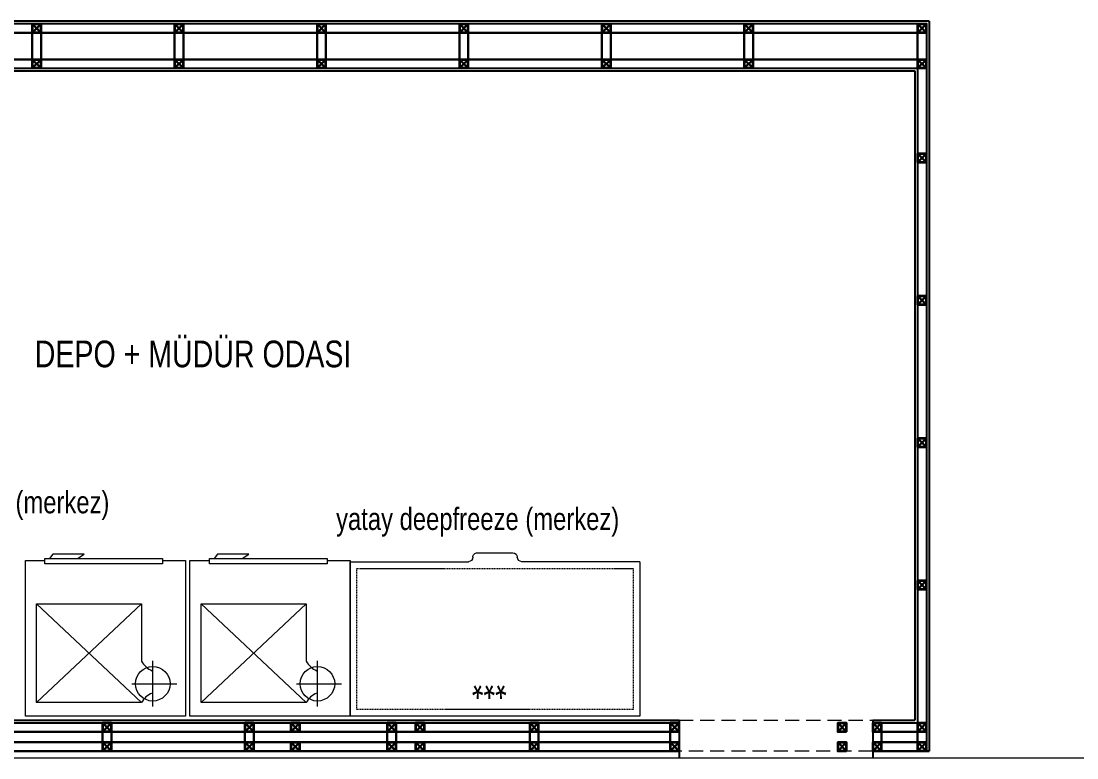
# Model space of a CAD drawing. Header units: millimetres. Extents: x -8661 to -6074, y -6678 to -5257.
# Drawn here: x -7645.1 to -7170.6, y -6677.5 to -6346.4 of the extents above; entities that cross this region are included whole.
import ezdxf

# ---------------------------------------------------------------- set-up
doc = ezdxf.new("R2010")
doc.units = ezdxf.units.MM
doc.linetypes.add('DASHED', pattern=[0.75, 0.5, -0.25])
doc.linetypes.add('HIDDEN', pattern=[9.524999999999999, 6.35, -3.175])
for name, color, linetype, lineweight in [('alansınır', 251, 'Continuous', 18), ('alcıpan', 14, 'Continuous', 25), ('KP', 167, 'Continuous', 30), ('mutfakyazı', 7, 'Continuous', 20), ('sınır', 251, 'Continuous', 20), ('tarama', 253, 'Continuous', 9), ('tezgahekipman', 146, 'Continuous', 20)]:
    doc.layers.add(name, color=color, linetype=linetype, lineweight=lineweight)
doc.layers.add('yazı', color=11, linetype='Continuous')
doc.styles.add('style1', font='arial.ttf', dxfattribs={"height": 20})
doc.styles.add('UBN', font='GOTHIC.TTF', dxfattribs={"width": 0.8})

# ---------------------------------------------------------------- blocks, each defined once
blk = doc.blocks.new('sınır')
at = {"layer": 'alansınır'}
blk.add_line((0, -1320.200000000001, -4.886033675924639e-06), (2400, -1320.200000000001, -4.886033675924639e-06), dxfattribs=at)
blk = doc.blocks.new('alçıpanplan')
at = {"layer": 'alcıpan'}
for p, q in [((1071.29677451816, 328.1794708700936, -2.967041682847475e-06), (127.7999985190072, 328.1794708700936, 4.897889278742599e-06)), ((1071.29677451816, 328.1794708700936, -1.613870583265697e-05), (1071.29677451816, -9.094947017729282e-13, -1.613870583265697e-05)), ((1070.096774518162, 326.9794708700947, -2.969204103834919e-06), (126.5999985190056, 326.9794708700938, 4.893613781820605e-06)), ((1070.096774518161, 326.9794708700938, -1.585868726294895e-05), (1070.096774518161, -9.094947017729282e-13, -1.606685995077969e-05)), ((416.1763251524198, 306.9794708700929, 3.507595040720592e-06), (1066.096774518161, 306.9794708700938, 1.460601067134421e-06)), ((417.3763251524197, 305.779470870094, 1.08910367340274e-05), (1064.896774518159, 305.7794708700931, 2.02721863986633e-05)), ((1064.896774518159, 305.7794708700922, 3.56722505465194e-06), (1064.896774518159, 13.899999999996, -2.672691700816075e-06)), ((1066.096774518161, 306.979470870092, -1.613870583265699e-05), (1066.096774518161, 12.69999999999891, -1.261731399525638e-05)), ((319.7763251524193, 12.69999999999891, -2.967041682848475e-06), (958.9001010259544, 12.699999999998, -2.96704168284842e-06)), ((320.9763251524209, 13.89999999999782, -2.967041682848559e-06), (958.9001010259553, 13.89999999999873, -2.967041682848559e-06)), ((958.9001010259553, 13.89999999999873, -7.252585355135864e-06), (958.9001010259544, -3.000000000000909, -7.252585355135864e-06)), ((1045.900011833768, 13.89999999999691, -2.967041682848559e-06), (1064.896774518159, 13.89999999999782, -1.051219508014388e-05)), ((1045.900011833768, 13.89999999999964, 4.872461696479327e-06), (1045.900011833768, -3.000000000000909, 4.511166697372157e-06)), ((1045.900011833768, 12.699999999998, -2.96704168284841e-06), (1066.096774518161, 12.69999999999891, -1.051219508014373e-05))]:
    blk.add_line(p, q, dxfattribs=at)
at = {"layer": 'KP'}
for p, q in [((668.1763251524189, 322.9794708700902, 1.955961921299349e-06), (672.1763251524189, 326.9794708700902, 1.955961921299349e-06)), ((672.1763251524189, 322.9794708700902, 1.955961921299349e-06), (668.1763251524189, 326.9794708700902, 1.955961921299349e-06)), ((732.1763251524189, 322.9794708700902, 1.955961921299349e-06), (736.1763251524189, 326.9794708700902, 1.955961921299349e-06)), ((736.1763251524189, 322.9794708700902, 1.955961921299349e-06), (732.1763251524189, 326.9794708700902, 1.955961921299349e-06)), ((796.1763251524189, 322.9794708700902, 1.955961921299349e-06), (800.1763251524189, 326.9794708700902, 1.955961921299349e-06)), ((800.1763251524189, 322.9794708700902, 1.955961921299349e-06), (796.1763251524189, 326.9794708700902, 1.955961921299349e-06)), ((860.1763251524189, 322.9794708700902, 1.955961921299349e-06), (864.1763251524189, 326.9794708700902, 1.955961921299349e-06)), ((864.1763251524189, 322.9794708700902, 1.955961921299349e-06), (860.1763251524189, 326.9794708700902, 1.955961921299349e-06)), ((924.1763251524189, 322.9794708700902, 1.955961921299349e-06), (928.1763251524189, 326.9794708700902, 1.955961921299349e-06)), ((928.1763251524189, 322.9794708700902, 1.955961921299349e-06), (924.1763251524189, 326.9794708700902, 1.955961921299349e-06)), ((988.1763251524189, 322.9794708700902, 1.955961921299349e-06), (992.1763251524189, 326.9794708700902, 1.955961921299349e-06)), ((992.1763251524189, 322.9794708700902, 1.955961921299349e-06), (988.1763251524189, 326.9794708700902, 1.955961921299349e-06)), ((1066.096774518161, 322.9794708700883, -1.99440341507874e-05), (1070.096774518161, 326.9794708700883, -1.99440341507874e-05)), ((1070.096774518161, 322.9794708700883, -1.99440341507874e-05), (1066.096774518161, 326.9794708700883, -1.99440341507874e-05)), ((668.1763251524189, 306.9794708700938, 2.889375131009557e-06), (672.1763251524189, 310.9794708700938, 2.889375131009557e-06)), ((672.1763251524189, 306.9794708700938, 2.889375131009557e-06), (668.1763251524189, 310.9794708700938, 2.889375131009557e-06)), ((732.1763251524189, 306.9794708700938, 2.889375131009557e-06), (736.1763251524189, 310.9794708700938, 2.889375131009557e-06)), ((736.1763251524189, 306.9794708700938, 2.889375131009557e-06), (732.1763251524189, 310.9794708700938, 2.889375131009557e-06)), ((796.1763251524189, 306.9794708700938, 2.889375131009557e-06), (800.1763251524189, 310.9794708700938, 2.889375131009557e-06)), ((800.1763251524189, 306.9794708700938, 2.889375131009557e-06), (796.1763251524189, 310.9794708700938, 2.889375131009557e-06)), ((860.1763251524189, 306.9794708700938, 2.889375131009557e-06), (864.1763251524189, 310.9794708700938, 2.889375131009557e-06)), ((864.1763251524189, 306.9794708700938, 2.889375131009557e-06), (860.1763251524189, 310.9794708700938, 2.889375131009557e-06)), ((924.1763251524189, 306.9794708700938, 2.889375131009557e-06), (928.1763251524189, 310.9794708700938, 2.889375131009557e-06)), ((928.1763251524189, 306.9794708700938, 2.889375131009557e-06), (924.1763251524189, 310.9794708700938, 2.889375131009557e-06)), ((988.1763251524189, 306.9794708700938, 2.889375131009557e-06), (992.1763251524189, 310.9794708700938, 2.889375131009557e-06)), ((992.1763251524189, 306.9794708700938, 2.889375131009557e-06), (988.1763251524189, 310.9794708700938, 2.889375131009557e-06)), ((1066.096774518161, 306.979470870092, -1.901062094107719e-05), (1070.096774518161, 310.979470870092, -1.901062094107719e-05)), ((1070.096774518161, 306.979470870092, -1.901062094107719e-05), (1066.096774518161, 310.979470870092, -1.901062094107719e-05)), ((1066.096774518161, 264.6999999999989, -1.338411018856393e-05), (1070.096774518161, 268.6999999999989, -1.338411018856393e-05)), ((1070.096774518161, 264.6999999999989, -1.338411018856393e-05), (1066.096774518161, 268.6999999999989, -1.338411018856393e-05)), ((1066.096774518161, 200.6999999999989, -1.338411018856393e-05), (1070.096774518161, 204.6999999999989, -1.338411018856393e-05)), ((1070.096774518161, 200.6999999999989, -1.338411018856393e-05), (1066.096774518161, 204.6999999999989, -1.338411018856393e-05)), ((1066.096774518161, 136.6999999999989, -1.338411018856393e-05), (1070.096774518161, 140.6999999999989, -1.338411018856393e-05)), ((1070.096774518161, 136.6999999999989, -1.338411018856393e-05), (1066.096774518161, 140.6999999999989, -1.338411018856393e-05)), ((1066.096774518161, 72.69999999999891, -1.338411018856393e-05), (1070.096774518161, 76.69999999999891, -1.338411018856393e-05)), ((1070.096774518161, 72.69999999999891, -1.338411018856393e-05), (1066.096774518161, 76.69999999999891, -1.338411018856393e-05)), ((699.7763251524202, 8.699999999998909, -5.838956791268681e-06), (703.7763251524202, 12.69999999999891, -5.838956791268681e-06)), ((703.7763251524202, 8.699999999998909, -5.838956791268681e-06), (699.7763251524202, 12.69999999999891, -5.838956791268681e-06)), ((763.7763251524202, 8.699999999998909, -5.838956791268681e-06), (767.7763251524202, 12.69999999999891, -5.838956791268681e-06)), ((767.7763251524202, 8.699999999998909, -5.838956791268681e-06), (763.7763251524202, 12.69999999999891, -5.838956791268681e-06)), ((784.4848103575514, 8.699999999998909, 4.221274004573631e-06), (788.4848103575514, 12.69999999999891, 4.221274004573631e-06)), ((788.4848103575514, 8.699999999998909, 4.221274004573631e-06), (784.4848103575514, 12.69999999999891, 4.221274004573631e-06)), ((827.7763251524202, 8.699999999998909, -5.838956791268681e-06), (831.7763251524202, 12.69999999999891, -5.838956791268681e-06)), ((831.7763251524202, 8.699999999998909, -5.838956791268681e-06), (827.7763251524202, 12.69999999999891, -5.838956791268681e-06)), ((840.484810357475, 8.699999999997999, 4.221274005570555e-06), (844.484810357475, 12.699999999998, 4.221274005570555e-06)), ((844.484810357475, 8.699999999997999, 4.221274005570555e-06), (840.484810357475, 12.699999999998, 4.221274005570555e-06)), ((891.7763251524202, 8.699999999998909, -5.838956791268681e-06), (895.7763251524202, 12.69999999999891, -5.838956791268681e-06)), ((895.7763251524202, 8.699999999998909, -5.838956791268681e-06), (891.7763251524202, 12.69999999999891, -5.838956791268681e-06)), ((954.9001010259544, 8.699999999997999, -5.838956791268624e-06), (958.9001010259544, 12.699999999998, -5.838956791268624e-06)), ((958.9001010259544, 8.699999999997999, -5.838956791268624e-06), (954.9001010259544, 12.699999999998, -5.838956791268624e-06)), ((1030.171444882339, 8.699999999998909, 4.221274004577046e-06), (1034.171444882339, 12.69999999999891, 4.221274004577046e-06)), ((1034.171444882339, 8.699999999998909, 4.221274004577046e-06), (1030.171444882339, 12.69999999999891, 4.221274004577046e-06)), ((1045.900011833768, 8.699999999997999, -5.838956791268614e-06), (1049.896774518159, 12.699999999998, -1.338411018856393e-05)), ((1049.896774518159, 8.699999999997999, -1.338411018856393e-05), (1045.900011833768, 12.699999999998, -5.838956791268614e-06)), ((1066.096774518161, 8.699999999998909, -1.338411018856393e-05), (1070.096774518161, 12.69999999999891, -1.338411018856393e-05)), ((1070.096774518161, 8.699999999998909, -1.338411018856393e-05), (1066.096774518161, 12.69999999999891, -1.338411018856393e-05)), ((699.7763251524202, 9.094947017729282e-13, -8.807410330154161e-06), (703.7763251524202, 4.000000000000909, -8.807410330154161e-06)), ((703.7763251524202, 9.094947017729282e-13, -8.807410330154161e-06), (699.7763251524202, 4.000000000000909, -8.807410330154161e-06)), ((763.7763251524202, 9.094947017729282e-13, -8.807410330154161e-06), (767.7763251524202, 4.000000000000909, -8.807410330154161e-06)), ((767.7763251524202, 9.094947017729282e-13, -8.807410330154161e-06), (763.7763251524202, 4.000000000000909, -8.807410330154161e-06)), ((784.4848103575514, 9.094947017729282e-13, 1.252820465688151e-06), (788.4848103575514, 4.000000000000909, 1.252820465688151e-06)), ((788.4848103575514, 9.094947017729282e-13, 1.252820465688151e-06), (784.4848103575514, 4.000000000000909, 1.252820465688151e-06)), ((827.7763251524202, 9.094947017729282e-13, -8.807410330154161e-06), (831.7763251524202, 4.000000000000909, -8.807410330154161e-06)), ((831.7763251524202, 9.094947017729282e-13, -8.807410330154161e-06), (827.7763251524202, 4.000000000000909, -8.807410330154161e-06)), ((840.484810357475, 0, 1.252820466685075e-06), (844.484810357475, 4, 1.252820466685075e-06)), ((844.484810357475, 0, 1.252820466685075e-06), (840.484810357475, 4, 1.252820466685075e-06)), ((891.7763251524202, 9.094947017729282e-13, -8.807410330154161e-06), (895.7763251524202, 4.000000000000909, -8.807410330154161e-06)), ((895.7763251524202, 9.094947017729282e-13, -8.807410330154161e-06), (891.7763251524202, 4.000000000000909, -8.807410330154161e-06)), ((954.9001010259544, 0, -8.807410330154104e-06), (958.9001010259544, 4, -8.807410330154104e-06)), ((958.9001010259544, 0, -8.807410330154104e-06), (954.9001010259544, 4, -8.807410330154104e-06)), ((1030.171444882339, 9.094947017729282e-13, 1.252820465691566e-06), (1034.171444882339, 4.000000000000909, 1.252820465691566e-06)), ((1034.171444882339, 9.094947017729282e-13, 1.252820465691566e-06), (1030.171444882339, 4.000000000000909, 1.252820465691566e-06)), ((1045.900011833767, 0, -5.838956791268627e-06), (1049.896774518158, 4, -1.338411018856395e-05)), ((1049.896774518158, 0, -1.338411018856395e-05), (1045.900011833767, 4, -5.838956791268627e-06)), ((1045.900011833769, 0, -2.967041682848424e-06), (1071.29677451816, -9.094947017729282e-13, -1.613870583265697e-05)), ((1066.09677451816, 9.094947017729282e-13, -1.338411018856395e-05), (1070.09677451816, 4.000000000000909, -1.338411018856395e-05)), ((1070.09677451816, 9.094947017729282e-13, -1.338411018856395e-05), (1066.09677451816, 4.000000000000909, -1.338411018856395e-05)), ((298.6588143506342, -1.818989403545856e-12, -2.967041682848424e-06), (958.9001010259535, -1.818989403545856e-12, -2.967041682848424e-06))]:
    blk.add_line(p, q, dxfattribs=at)
for points, elevation in [([(668.1763251524189, 322.9794708700902), (608.1763251524189, 322.9794708700902), (608.1763251524189, 310.9794708700938), (668.1763251524189, 310.9794708700938)], 4.827877029719552e-06), ([(672.1763251524189, 322.9794708700902), (668.1763251524189, 322.9794708700902), (668.1763251524189, 326.9794708700902), (672.1763251524189, 326.9794708700902)], 4.827877029719552e-06), ([(672.0263251524193, 323.1294708700898), (668.3263251524186, 323.1294708700898), (668.3263251524186, 326.8294708700905), (672.0263251524193, 326.8294708700905)], 4.827877029719552e-06), ([(732.1763251524189, 310.9794708700938), (672.1763251524189, 310.9794708700938), (672.1763251524189, 322.9794708700902), (732.1763251524189, 322.9794708700902)], 5.761290239429761e-06), ([(736.1763251524189, 322.9794708700902), (732.1763251524189, 322.9794708700902), (732.1763251524189, 326.9794708700902), (736.1763251524189, 326.9794708700902)], 4.827877029719552e-06), ([(736.0263251524193, 323.1294708700898), (732.3263251524186, 323.1294708700898), (732.3263251524186, 326.8294708700905), (736.0263251524193, 326.8294708700905)], 4.827877029719552e-06), ([(796.1763251524189, 310.9794708700938), (736.1763251524189, 310.9794708700938), (736.1763251524189, 322.9794708700902), (796.1763251524189, 322.9794708700902)], 5.761290239429761e-06), ([(800.1763251524189, 322.9794708700902), (796.1763251524189, 322.9794708700902), (796.1763251524189, 326.9794708700902), (800.1763251524189, 326.9794708700902)], 4.827877029719552e-06), ([(800.0263251524193, 323.1294708700898), (796.3263251524186, 323.1294708700898), (796.3263251524186, 326.8294708700905), (800.0263251524193, 326.8294708700905)], 4.827877029719552e-06), ([(860.1763251524189, 310.9794708700938), (800.1763251524189, 310.9794708700938), (800.1763251524189, 322.9794708700902), (860.1763251524189, 322.9794708700902)], 5.761290239429761e-06), ([(864.1763251524189, 322.9794708700902), (860.1763251524189, 322.9794708700902), (860.1763251524189, 326.9794708700902), (864.1763251524189, 326.9794708700902)], 4.827877029719552e-06), ([(864.0263251524193, 323.1294708700898), (860.3263251524186, 323.1294708700898), (860.3263251524186, 326.8294708700905), (864.0263251524193, 326.8294708700905)], 4.827877029719552e-06), ([(924.1763251524189, 322.9794708700902), (864.1763251524189, 322.9794708700902), (864.1763251524189, 310.9794708700938), (924.1763251524189, 310.9794708700938)], 4.827877029719552e-06), ([(928.1763251524189, 322.9794708700902), (924.1763251524189, 322.9794708700902), (924.1763251524189, 326.9794708700902), (928.1763251524189, 326.9794708700902)], 4.827877029719552e-06), ([(928.0263251524193, 323.1294708700898), (924.3263251524186, 323.1294708700898), (924.3263251524186, 326.8294708700905), (928.0263251524193, 326.8294708700905)], 4.827877029719552e-06), ([(988.1763251524189, 310.9794708700938), (928.1763251524189, 310.9794708700938), (928.1763251524189, 322.9794708700902), (988.1763251524189, 322.9794708700902)], 5.761290239429761e-06), ([(992.1763251524189, 322.9794708700902), (988.1763251524189, 322.9794708700902), (988.1763251524189, 326.9794708700902), (992.1763251524189, 326.9794708700902)], 4.827877029719552e-06), ([(992.0263251524193, 323.1294708700898), (988.3263251524186, 323.1294708700898), (988.3263251524186, 326.8294708700905), (992.0263251524193, 326.8294708700905)], 4.827877029719552e-06), ([(1066.096774518161, 310.979470870092), (992.1763251524189, 310.979470870092), (992.1763251524189, 322.9794708700902), (1066.096774518161, 322.9794708700902)], -8.593552435361668e-06), ([(1070.096774518161, 322.9794708700883), (1066.096774518161, 322.9794708700883), (1066.096774518161, 326.9794708700883), (1070.096774518161, 326.9794708700883)], -9.526965645071876e-06), ([(1069.946774518161, 323.129470870088), (1066.24677451816, 323.129470870088), (1066.24677451816, 326.8294708700887), (1069.946774518161, 326.8294708700887)], -9.526965645071876e-06), ([(672.1763251524189, 306.9794708700938), (668.1763251524189, 306.9794708700938), (668.1763251524189, 310.9794708700938), (672.1763251524189, 310.9794708700938)], 5.761290239429761e-06), ([(672.0263251524193, 307.1294708700934), (668.3263251524186, 307.1294708700934), (668.3263251524186, 310.8294708700942), (672.0263251524193, 310.8294708700942)], 5.761290239429761e-06), ([(736.1763251524189, 306.9794708700938), (732.1763251524189, 306.9794708700938), (732.1763251524189, 310.9794708700938), (736.1763251524189, 310.9794708700938)], 5.761290239429761e-06), ([(736.0263251524193, 307.1294708700934), (732.3263251524186, 307.1294708700934), (732.3263251524186, 310.8294708700942), (736.0263251524193, 310.8294708700942)], 5.761290239429761e-06), ([(800.1763251524189, 306.9794708700938), (796.1763251524189, 306.9794708700938), (796.1763251524189, 310.9794708700938), (800.1763251524189, 310.9794708700938)], 5.761290239429761e-06), ([(800.0263251524193, 307.1294708700934), (796.3263251524186, 307.1294708700934), (796.3263251524186, 310.8294708700942), (800.0263251524193, 310.8294708700942)], 5.761290239429761e-06), ([(864.1763251524189, 306.9794708700938), (860.1763251524189, 306.9794708700938), (860.1763251524189, 310.9794708700938), (864.1763251524189, 310.9794708700938)], 5.761290239429761e-06), ([(864.0263251524193, 307.1294708700934), (860.3263251524186, 307.1294708700934), (860.3263251524186, 310.8294708700942), (864.0263251524193, 310.8294708700942)], 5.761290239429761e-06), ([(928.1763251524189, 306.9794708700938), (924.1763251524189, 306.9794708700938), (924.1763251524189, 310.9794708700938), (928.1763251524189, 310.9794708700938)], 5.761290239429761e-06), ([(928.0263251524193, 307.1294708700934), (924.3263251524186, 307.1294708700934), (924.3263251524186, 310.8294708700942), (928.0263251524193, 310.8294708700942)], 5.761290239429761e-06), ([(992.1763251524189, 306.9794708700938), (988.1763251524189, 306.9794708700938), (988.1763251524189, 310.9794708700938), (992.1763251524189, 310.9794708700938)], 5.761290239429761e-06), ([(992.0263251524193, 307.1294708700934), (988.3263251524186, 307.1294708700934), (988.3263251524186, 310.8294708700942), (992.0263251524193, 310.8294708700942)], 5.761290239429761e-06), ([(1070.096774518161, 306.979470870092), (1066.096774518161, 306.979470870092), (1066.096774518161, 310.979470870092), (1070.096774518161, 310.979470870092)], -8.593552435361668e-06), ([(1069.946774518161, 307.1294708700916), (1066.24677451816, 307.1294708700916), (1066.24677451816, 310.8294708700923), (1069.946774518161, 310.8294708700923)], -8.593552435361668e-06), ([(1070.096774518161, 264.6999999999989), (1066.096774518161, 264.6999999999989), (1066.096774518161, 268.6999999999989), (1070.096774518161, 268.6999999999989)], -2.96704168284841e-06), ([(1069.946774518161, 264.8499999999985), (1066.24677451816, 264.8499999999985), (1066.24677451816, 268.5499999999993), (1069.946774518161, 268.5499999999993)], -2.96704168284841e-06), ([(1070.096774518161, 200.6999999999989), (1066.096774518161, 200.6999999999989), (1066.096774518161, 204.6999999999989), (1070.096774518161, 204.6999999999989)], -2.96704168284841e-06), ([(1069.946774518161, 200.8499999999985), (1066.24677451816, 200.8499999999985), (1066.24677451816, 204.5499999999993), (1069.946774518161, 204.5499999999993)], -2.96704168284841e-06), ([(1070.096774518161, 136.6999999999989), (1066.096774518161, 136.6999999999989), (1066.096774518161, 140.6999999999989), (1070.096774518161, 140.6999999999989)], -2.96704168284841e-06), ([(1069.946774518161, 136.8499999999985), (1066.24677451816, 136.8499999999985), (1066.24677451816, 140.5499999999993), (1069.946774518161, 140.5499999999993)], -2.96704168284841e-06), ([(1070.096774518161, 72.69999999999891), (1066.096774518161, 72.69999999999891), (1066.096774518161, 76.69999999999891), (1070.096774518161, 76.69999999999891)], -2.96704168284841e-06), ([(1069.946774518161, 72.84999999999854), (1066.24677451816, 72.84999999999854), (1066.24677451816, 76.54999999999927), (1069.946774518161, 76.54999999999927)], -2.96704168284841e-06), ([(703.7763251524202, 8.699999999998909), (699.7763251524202, 8.699999999998909), (699.7763251524202, 12.69999999999891), (703.7763251524202, 12.69999999999891)], -2.967041682848478e-06), ([(703.6263251524206, 8.849999999998545), (699.9263251524198, 8.849999999998545), (699.9263251524198, 12.54999999999927), (703.6263251524206, 12.54999999999927)], -2.967041682848478e-06), ([(767.7763251524202, 8.699999999998909), (763.7763251524202, 8.699999999998909), (763.7763251524202, 12.69999999999891), (767.7763251524202, 12.69999999999891)], -2.967041682848478e-06), ([(767.6263251524206, 8.849999999998545), (763.9263251524198, 8.849999999998545), (763.9263251524198, 12.54999999999927), (767.6263251524206, 12.54999999999927)], -2.967041682848478e-06), ([(788.4848103575514, 8.699999999998909), (784.4848103575514, 8.699999999998909), (784.4848103575514, 12.69999999999891), (788.4848103575514, 12.69999999999891)], 7.093189112993834e-06), ([(788.3348103575518, 8.849999999998545), (784.634810357551, 8.849999999998545), (784.634810357551, 12.54999999999927), (788.3348103575518, 12.54999999999927)], 7.093189112993834e-06), ([(831.7763251524202, 8.699999999998909), (827.7763251524202, 8.699999999998909), (827.7763251524202, 12.69999999999891), (831.7763251524202, 12.69999999999891)], -2.967041682848478e-06), ([(831.6263251524206, 8.849999999998545), (827.9263251524198, 8.849999999998545), (827.9263251524198, 12.54999999999927), (831.6263251524206, 12.54999999999927)], -2.967041682848478e-06), ([(844.484810357475, 8.699999999997999), (840.484810357475, 8.699999999997999), (840.484810357475, 12.699999999998), (844.484810357475, 12.699999999998)], 7.093189113990758e-06), ([(844.3348103574754, 8.849999999997635), (840.6348103574746, 8.849999999997635), (840.6348103574746, 12.54999999999836), (844.3348103574754, 12.54999999999836)], 7.093189113990758e-06), ([(895.7763251524202, 8.699999999998909), (891.7763251524202, 8.699999999998909), (891.7763251524202, 12.69999999999891), (895.7763251524202, 12.69999999999891)], -2.967041682848478e-06), ([(895.6263251524206, 8.849999999998545), (891.9263251524198, 8.849999999998545), (891.9263251524198, 12.54999999999927), (895.6263251524206, 12.54999999999927)], -2.967041682848478e-06), ([(958.9001010259544, 8.699999999997999), (954.9001010259544, 8.699999999997999), (954.9001010259544, 12.699999999998), (958.9001010259544, 12.699999999998)], -2.96704168284842e-06), ([(958.7501010259548, 8.849999999997635), (955.0501010259541, 8.849999999997635), (955.0501010259541, 12.54999999999836), (958.7501010259548, 12.54999999999836)], -2.96704168284842e-06), ([(1034.171444882339, 8.699999999998909), (1030.171444882339, 8.699999999998909), (1030.171444882339, 12.69999999999891), (1034.171444882339, 12.69999999999891)], 7.09318911299725e-06), ([(1034.021444882339, 8.849999999998545), (1030.321444882338, 8.849999999998545), (1030.321444882338, 12.54999999999927), (1034.021444882339, 12.54999999999927)], 7.09318911299725e-06), ([(1049.896774518159, 8.699999999997999), (1045.900011833768, 8.699999999997999), (1045.900011833768, 12.699999999998), (1049.896774518159, 12.699999999998)], -2.96704168284841e-06), ([(1049.746774518159, 8.849999999997635), (1046.050011833768, 8.849999999997635), (1046.050011833768, 12.54999999999836), (1049.746774518159, 12.54999999999836)], -2.96704168284841e-06), ([(1070.096774518161, 8.699999999998909), (1066.096774518161, 8.699999999998909), (1066.096774518161, 12.69999999999891), (1070.096774518161, 12.69999999999891)], -2.96704168284841e-06), ([(1069.946774518161, 8.849999999998545), (1066.24677451816, 8.849999999998545), (1066.24677451816, 12.54999999999927), (1069.946774518161, 12.54999999999927)], -2.96704168284841e-06), ([(639.7763251524202, 4.000000000000909), (699.7763251524202, 4.000000000000909), (699.7763251524202, 8.699999999998909), (639.7763251524202, 8.699999999998909)], -5.935495221733955e-06), ([(703.7763251524202, 4.000000000000909), (763.7763251524202, 4.000000000000909), (763.7763251524202, 8.699999999998909), (703.7763251524202, 8.699999999998909)], -5.935495221733955e-06), ([(767.7763251524202, 4.000000000000909), (827.7763251524202, 4.000000000000909), (827.7763251524202, 8.699999999998909), (767.7763251524202, 8.699999999998909)], -5.935495221733955e-06), ([(831.7763251524202, 4.000000000000909), (891.7763251524202, 4.000000000000909), (891.7763251524202, 8.699999999998909), (831.7763251524202, 8.699999999998909)], -5.935495221733955e-06), ([(895.7763251524202, 4.000000000000909), (954.9001010259544, 4.000000000000909), (954.9001010259544, 8.699999999997999), (895.7763251524202, 8.699999999997999)], -5.935495221733955e-06), ([(1049.896774518159, 8.699999999997999), (1066.09677451816, 8.699999999997999), (1066.09677451816, 4.000000000000909), (1049.896774518159, 4.000000000000909)], -2.96704168284841e-06), ([(703.7763251524202, 9.094947017729282e-13), (699.7763251524202, 9.094947017729282e-13), (699.7763251524202, 4.000000000000909), (703.7763251524202, 4.000000000000909)], -5.935495221733955e-06), ([(703.6263251524206, 0.1500000000005457), (699.9263251524198, 0.1500000000005457), (699.9263251524198, 3.850000000001273), (703.6263251524206, 3.850000000001273)], -5.935495221733955e-06), ([(767.7763251524202, 9.094947017729282e-13), (763.7763251524202, 9.094947017729282e-13), (763.7763251524202, 4.000000000000909), (767.7763251524202, 4.000000000000909)], -5.935495221733955e-06), ([(767.6263251524206, 0.1500000000005457), (763.9263251524198, 0.1500000000005457), (763.9263251524198, 3.850000000001273), (767.6263251524206, 3.850000000001273)], -5.935495221733955e-06), ([(788.4848103575514, 9.094947017729282e-13), (784.4848103575514, 9.094947017729282e-13), (784.4848103575514, 4.000000000000909), (788.4848103575514, 4.000000000000909)], 4.124735574108358e-06), ([(788.3348103575518, 0.1500000000005457), (784.634810357551, 0.1500000000005457), (784.634810357551, 3.850000000001273), (788.3348103575518, 3.850000000001273)], 4.124735574108358e-06), ([(831.7763251524202, 9.094947017729282e-13), (827.7763251524202, 9.094947017729282e-13), (827.7763251524202, 4.000000000000909), (831.7763251524202, 4.000000000000909)], -5.935495221733955e-06), ([(831.6263251524206, 0.1500000000005457), (827.9263251524198, 0.1500000000005457), (827.9263251524198, 3.850000000001273), (831.6263251524206, 3.850000000001273)], -5.935495221733955e-06), ([(844.484810357475, 0), (840.484810357475, 0), (840.484810357475, 4), (844.484810357475, 4)], 4.124735575105282e-06), ([(844.3348103574754, 0.1499999999996362), (840.6348103574746, 0.1499999999996362), (840.6348103574746, 3.850000000000364), (844.3348103574754, 3.850000000000364)], 4.124735575105282e-06), ([(895.7763251524202, 9.094947017729282e-13), (891.7763251524202, 9.094947017729282e-13), (891.7763251524202, 4.000000000000909), (895.7763251524202, 4.000000000000909)], -5.935495221733955e-06), ([(895.6263251524206, 0.1500000000005457), (891.9263251524198, 0.1500000000005457), (891.9263251524198, 3.850000000001273), (895.6263251524206, 3.850000000001273)], -5.935495221733955e-06), ([(958.9001010259544, 0), (954.9001010259544, 0), (954.9001010259544, 4), (958.9001010259544, 4)], -5.935495221733897e-06), ([(958.7501010259548, 0.1499999999996362), (955.0501010259541, 0.1499999999996362), (955.0501010259541, 3.850000000000364), (958.7501010259548, 3.850000000000364)], -5.935495221733897e-06), ([(1034.171444882339, 9.094947017729282e-13), (1030.171444882339, 9.094947017729282e-13), (1030.171444882339, 4.000000000000909), (1034.171444882339, 4.000000000000909)], 4.124735574111773e-06), ([(1034.021444882339, 0.1500000000005457), (1030.321444882338, 0.1500000000005457), (1030.321444882338, 3.850000000001273), (1034.021444882339, 3.850000000001273)], 4.124735574111773e-06), ([(1049.896774518158, 0), (1045.900011833767, 0), (1045.900011833767, 4), (1049.896774518158, 4)], -2.967041682848424e-06), ([(1049.746774518158, 0.1499999999996362), (1046.050011833767, 0.1499999999996362), (1046.050011833767, 3.850000000000364), (1049.746774518158, 3.850000000000364)], -2.967041682848424e-06), ([(1070.09677451816, 9.094947017729282e-13), (1066.09677451816, 9.094947017729282e-13), (1066.09677451816, 4.000000000000909), (1070.09677451816, 4.000000000000909)], -2.967041682848424e-06), ([(1069.94677451816, 0.1500000000005457), (1066.246774518159, 0.1500000000005457), (1066.246774518159, 3.850000000001273), (1069.94677451816, 3.850000000001273)], -2.967041682848424e-06)]:
    blk.add_lwpolyline(points, close=True, dxfattribs=dict(at, elevation=elevation))
at = {"layer": 'tarama', "linetype": 'HIDDEN'}
for p, q in [((958.9001010259553, 13.89999999999873, -2.967041682848559e-06), (1045.900011833768, 13.89999999999691, -2.967041682848559e-06)), ((1045.900011833769, 0, -2.967041682848424e-06), (958.9001010259535, -1.818989403545856e-12, -2.967041682848424e-06))]:
    blk.add_line(p, q, dxfattribs=at)
blk = doc.blocks.new('A$C70273054-flat-1')
for p, q in [((-66.9999961729136, 130.1999971089463), (-66.9999961729136, -2.891054464271292e-06)), ((2.500003827086402, 130.1999971089463), (-66.9999961729136, 130.1999971089463)), ((2.500003827086402, 130.1999971089463), (2.500003827086516, 77.0999971089459)), ((4.500003827086516, 75.0999971089459), (4.500003827086402, 75.0999971089459)), ((6.500003827086402, 57.0999971089459), (6.500003827086402, 73.0999971089459)), ((2.500003827086402, -2.891054464271292e-06), (2.500003827086516, 53.0999971089459)), ((4.500003827086516, 55.0999971089459), (4.500003827086402, 55.0999971089459)), ((-66.9999961729136, -2.891054464271292e-06), (2.500003827086402, -2.891054464271292e-06))]:
    blk.add_line(p, q)
at = {"linetype": 'DASHED'}
blk.add_lwpolyline([(-0.4999961729135975, 2.999997108945536), (-0.4999961729135975, 127.1999971089463), (-63.9999961729136, 127.1999971089463), (-63.9999961729136, 2.999997108945536)], close=True, dxfattribs=at)
for centre, start, end in [((4.500003827086516, 77.0999971089459), 180, 270), ((4.500003827086402, 73.0999971089459), 0, 90), ((4.500003827086402, 57.0999971089459), 270, 0), ((4.500003827086516, 53.0999971089459), 90, 180)]:
    blk.add_arc(centre, 2, start, end)
at = {"style": 'style1', "width": 0.8}
blk.add_text('***', height=12, rotation=90, dxfattribs=at).set_placement((-47.18105850229949, 54.67457258690592))
blk = doc.blocks.new('dikdolap')
for p, q in [((-57.46566633624752, -4.346128940556809), (-57.46566633624752, -24.89443951055182)), ((-52.38251462562766, -6.155741504924662), (-5.186674565506109, -50.52980658393061)), ((-5.186674565506109, -6.155741504924662), (-52.38251462562766, -50.52980658393061)), ((-52.38251462562766, -6.155741504924662), (-5.186674565506109, -6.155741504924662)), ((-5.186674565506109, -6.155741504924662), (-5.186674565506109, -50.52980658393061)), ((-48.10907035228592, -14.62028422555522), (-68.217460134656, -14.62028422555522)), ((-52.38251462562766, -50.52980658393061), (-52.38251462562766, -24.76367303998632)), ((-5.186674565506109, -50.52980658393061), (-52.38251462562766, -50.52980658393061))]:
    blk.add_line(p, q)
blk.add_lwpolyline([(-61.83946536303119, -69.99999999999818), (-72.19999999999709, -69.99999999999818), (-72.19999999999709, 1.819e-12), (-0.1999999999970896, 1.819e-12), (-0.1999999999970896, -69.99999999999818), (-8.996403738790832, -69.99999999999818)])
for points in [[(-8.996403738790832, -70.99114795551941), (-61.83946536303119, -70.99114795551941), (-61.83946536303119, -68.49224444671563), (-8.996403738790832, -68.49224444671563)], [(-10.99640373879083, -70.99114795551941), (-23.60387475364405, -70.99114795551941), (-26.60387475364405, -72.81375330276205), (-12.60387475364405, -72.81375330276205)]]:
    blk.add_lwpolyline(points, close=True)
blk.add_circle((-57.46566633624752, -14.62028422555522), 7.758035706010048)
for centre, radius, start, end in [((-60.60024614367285, -1.592443551464384), 9.399723374371668, 291.2079427879453, 330.9566305499234), ((-61.20447501294985, -29.79373364400817), 10.15522007421278, 29.69070431340504, 66.77515045037964)]:
    blk.add_arc(centre, radius, start, end)

msp = doc.modelspace()

# ---------------------------------------------------------------- block references
at = {"layer": 'alcıpan'}
msp.add_blockref('alçıpanplan', (-8308.299642554859, -6674.52987341097, -1.390936950331304e-05), dxfattribs=at)
at = {"layer": 'sınır'}
msp.add_blockref('sınır', (-8567.299642554859, -5357.32987341097, -1.687641118616146e-05), dxfattribs=at)
at = {"layer": 'tezgahekipman', "xscale": -1, "rotation": 270}
msp.add_blockref('A$C70273054-flat-1', (-7497.202694249949, -6591.829877238057), dxfattribs=at)
at = {"layer": 'tezgahekipman', "rotation": 180}
for p in [(-7643.402697141, -6658.829873410969), (-7569.402697141, -6658.829873410969)]:
    msp.add_blockref('dikdolap', p, dxfattribs=at)

# ---------------------------------------------------------------- texts
at = {"layer": 'mutfakyazı', "char_height": 10, "attachment_point": 1, "style": 'UBN'}
for s, insert in [('-18 deepfreezler (merkez)', (-7728.497087909951, -6557.595257170548, -1.687641118616146e-05)), ('yatay deepfreeze (merkez)', (-7503.54281005448, -6565.090376427446, -1.687641118616146e-05))]:
    msp.add_mtext_dynamic_manual_height_columns(s, width=246.36665064314, gutter_width=1, heights=[0], dxfattribs=dict(at, insert=insert))
at = {"layer": 'yazı', "insert": (-7638.971448174792, -6489.953410076277, -1.687641118616146e-05), "char_height": 12, "attachment_point": 1, "style": 'UBN'}
msp.add_mtext_dynamic_manual_height_columns('DEPO + MÜDÜR ODASI', width=246.36665064314, gutter_width=1, heights=[0], dxfattribs=at)

doc.saveas('drawing.dxf')
